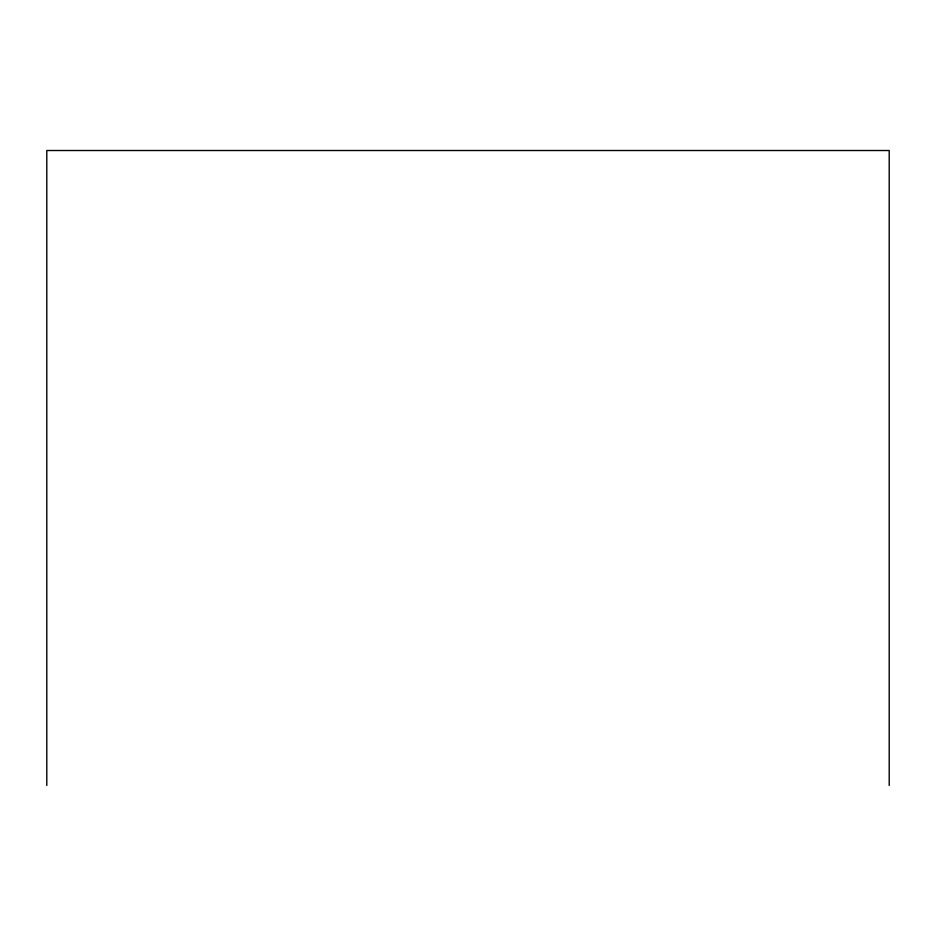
<?xml version="1.0" encoding="UTF-8"?>
<svg xmlns="http://www.w3.org/2000/svg" width="936" height="936" viewBox="0 0 936 936"><rect width="100%" height="100%" fill="white"/><g stroke="black" fill="none" stroke-linecap="round" stroke-linejoin="round"><path stroke-width="1.4" d="M889.2 785.48L889.2 150.52L46.8 150.52L46.8 785.48"/></g></svg>
